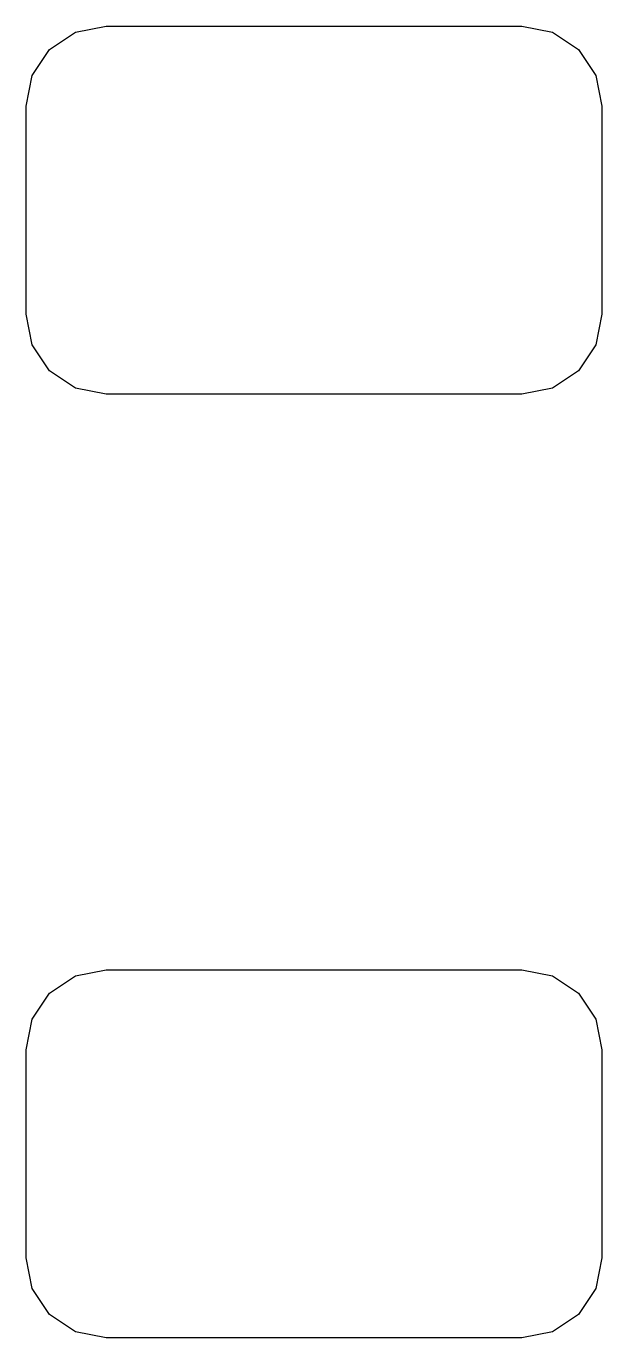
# Model space of a CAD drawing. Header units: millimetres. Extents: x 100.9 to 132.9, y -172.9 to -101.4.
# Drawn here: x 131.1 to 132.9, y -105.55 to -101.45 of the extents above.
import ezdxf

# ---------------------------------------------------------------- set-up
doc = ezdxf.new("R2010")
doc.units = ezdxf.units.MM
doc.layers.add('BLACK', color=250, linetype='CONTINUOUS')

msp = doc.modelspace()

# ---------------------------------------------------------------- linework, layer by layer
at = {"layer": 'BLACK', "linetype": 'CONTINUOUS'}
for p, q in [((131.173223, -101.523223), (131.254329, -101.46903)), ((131.254329, -101.46903), (131.35, -101.45)), ((131.35, -101.45), (132.65, -101.45)), ((132.65, -101.45), (132.745671, -101.46903)), ((132.745671, -101.46903), (132.826777, -101.523223)), ((131.11903, -101.604329), (131.173223, -101.523223)), ((132.826777, -101.523223), (132.88097, -101.604329)), ((131.1, -101.7), (131.11903, -101.604329)), ((132.88097, -101.604329), (132.9, -101.7)), ((131.1, -102.35), (131.1, -101.7)), ((132.9, -101.7), (132.9, -102.35)), ((131.11903, -102.445671), (131.1, -102.35)), ((132.9, -102.35), (132.88097, -102.445671)), ((131.173223, -102.526777), (131.11903, -102.445671)), ((132.88097, -102.445671), (132.826777, -102.526777)), ((131.254329, -102.58097), (131.173223, -102.526777)), ((132.826777, -102.526777), (132.745671, -102.58097)), ((131.35, -102.6), (131.254329, -102.58097)), ((132.745671, -102.58097), (132.65, -102.6)), ((132.65, -102.6), (131.35, -102.6)), ((131.173223, -104.473223), (131.254329, -104.41903)), ((131.254329, -104.41903), (131.35, -104.4)), ((131.35, -104.4), (132.65, -104.4)), ((132.65, -104.4), (132.745671, -104.41903)), ((132.745671, -104.41903), (132.826777, -104.473223)), ((131.11903, -104.554329), (131.173223, -104.473223)), ((132.826777, -104.473223), (132.88097, -104.554329)), ((131.1, -104.65), (131.11903, -104.554329)), ((132.88097, -104.554329), (132.9, -104.65)), ((131.1, -105.3), (131.1, -104.65)), ((132.9, -104.65), (132.9, -105.3)), ((131.11903, -105.395671), (131.1, -105.3)), ((132.9, -105.3), (132.88097, -105.395671)), ((131.173223, -105.476777), (131.11903, -105.395671)), ((132.88097, -105.395671), (132.826777, -105.476777)), ((131.254329, -105.53097), (131.173223, -105.476777)), ((132.826777, -105.476777), (132.745671, -105.53097)), ((131.35, -105.55), (131.254329, -105.53097)), ((132.745671, -105.53097), (132.65, -105.55)), ((132.65, -105.55), (131.35, -105.55))]:
    msp.add_line(p, q, dxfattribs=at)

doc.saveas('drawing.dxf')
